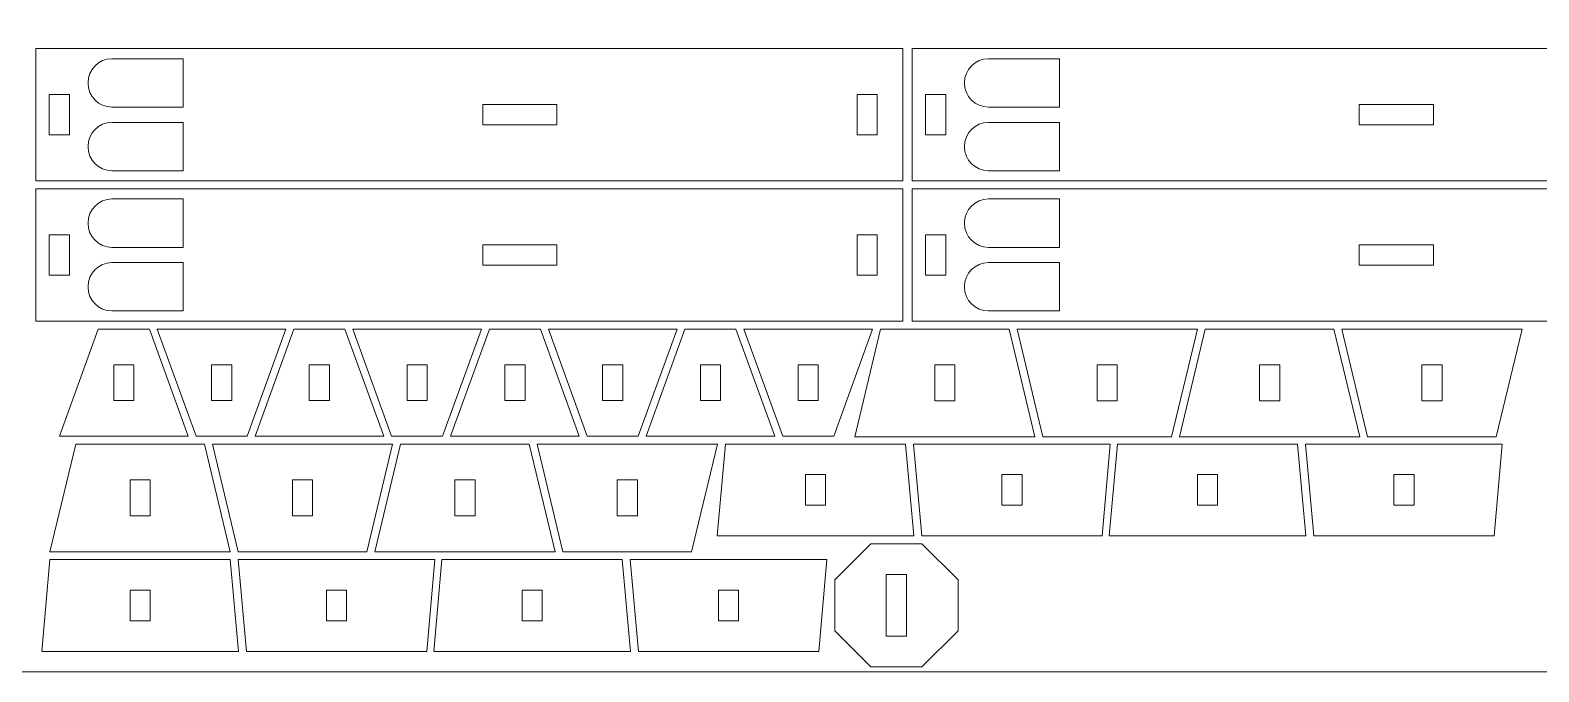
# Model space of a CAD drawing. Header units: millimetres. Extents: x -824 to 903, y -527 to 785.
# Drawn here: x -165 to 59.1, y 536.1 to 631.3 of the extents above; entities that cross this region are included whole.
import ezdxf

# ---------------------------------------------------------------- set-up
doc = ezdxf.new("R2010")
doc.units = ezdxf.units.MM
doc.header["$MEASUREMENT"] = 0
doc.layers.add('Camada 1', color=7, linetype='Continuous')

msp = doc.modelspace()

# ---------------------------------------------------------------- linework, layer by layer
at = {"layer": 'Camada 1', "color": 250, "lineweight": 9}
for points, knots in [([(-259.0912, 536.0534), (-259.0912, 536.0534), (193.4684, 536.0534), (193.4684, 536.0534), (193.4684, 536.0534), (193.4684, 536.0534), (193.4684, 771.1476), (193.4684, 771.1476), (193.4684, 771.1476), (193.4684, 771.1476), (-259.0912, 771.1476), (-259.0912, 771.1476), (-259.0912, 771.1476), (-259.0912, 771.1476), (-259.0912, 536.0534), (-259.0912, 536.0534)], [0, 0, 0, 0, 0.2, 0.2, 0.2, 0.2, 0.4, 0.4, 0.4, 0.4, 0.6, 0.6, 0.6, 0.6, 1, 1, 1, 1]), ([(-35.3593, 608.9614), (-35.3593, 608.9614), (-35.3593, 628.6101), (-35.3593, 628.6101), (-35.3593, 628.6101), (-35.3593, 628.6101), (-164.1375, 628.6099), (-164.1375, 628.6099), (-164.1375, 628.6099), (-164.1375, 628.6099), (-164.1375, 608.9614), (-164.1375, 608.9614), (-164.1375, 608.9614), (-164.1375, 608.9614), (-35.3593, 608.9614), (-35.3593, 608.9614)], [0, 0, 0, 0, 0.2, 0.2, 0.2, 0.2, 0.4, 0.4, 0.4, 0.4, 0.6, 0.6, 0.6, 0.6, 1, 1, 1, 1]), ([(94.8168, 608.9614), (94.8168, 608.9614), (94.8168, 628.6101), (94.8168, 628.6101), (94.8168, 628.6101), (94.8168, 628.6101), (-33.9613, 628.6099), (-33.9613, 628.6099), (-33.9613, 628.6099), (-33.9613, 628.6099), (-33.9613, 608.9614), (-33.9613, 608.9614), (-33.9613, 608.9614), (-33.9613, 608.9614), (94.8168, 608.9614), (94.8168, 608.9614)], [0, 0, 0, 0, 0.2, 0.2, 0.2, 0.2, 0.4, 0.4, 0.4, 0.4, 0.6, 0.6, 0.6, 0.6, 1, 1, 1, 1]), ([(-162.1388, 615.7835), (-162.1388, 615.7835), (-159.1388, 615.7835), (-159.1388, 615.7835), (-159.1388, 615.7835), (-159.1388, 615.7835), (-159.1388, 621.7832), (-159.1388, 621.7832), (-159.1388, 621.7832), (-159.1388, 621.7832), (-162.1388, 621.7832), (-162.1388, 621.7832), (-162.1388, 621.7832), (-162.1388, 621.7832), (-162.1388, 615.7835), (-162.1388, 615.7835)], [0, 0, 0, 0, 0.2, 0.2, 0.2, 0.2, 0.4, 0.4, 0.4, 0.4, 0.6, 0.6, 0.6, 0.6, 1, 1, 1, 1]), ([(-42.1444, 615.7835), (-42.1444, 615.7835), (-39.1445, 615.7836), (-39.1445, 615.7836), (-39.1445, 615.7836), (-39.1445, 615.7836), (-39.1445, 621.7831), (-39.1445, 621.7831), (-39.1445, 621.7831), (-39.1445, 621.7831), (-42.1444, 621.7832), (-42.1444, 621.7832), (-42.1444, 621.7832), (-42.1444, 621.7832), (-42.1444, 615.7835), (-42.1444, 615.7835)], [0, 0, 0, 0, 0.2, 0.2, 0.2, 0.2, 0.4, 0.4, 0.4, 0.4, 0.6, 0.6, 0.6, 0.6, 1, 1, 1, 1]), ([(-31.9626, 615.7835), (-31.9626, 615.7835), (-28.9626, 615.7835), (-28.9626, 615.7835), (-28.9626, 615.7835), (-28.9626, 615.7835), (-28.9626, 621.7832), (-28.9626, 621.7832), (-28.9626, 621.7832), (-28.9626, 621.7832), (-31.9626, 621.7832), (-31.9626, 621.7832), (-31.9626, 621.7832), (-31.9626, 621.7832), (-31.9626, 615.7835), (-31.9626, 615.7835)], [0, 0, 0, 0, 0.2, 0.2, 0.2, 0.2, 0.4, 0.4, 0.4, 0.4, 0.6, 0.6, 0.6, 0.6, 1, 1, 1, 1]), ([(-86.7168, 617.2858), (-86.7168, 617.2858), (-97.7349, 617.2858), (-97.7349, 617.2858), (-97.7349, 617.2858), (-97.7349, 617.2858), (-97.7349, 620.2856), (-97.7349, 620.2856), (-97.7349, 620.2856), (-97.7349, 620.2856), (-86.7168, 620.2856), (-86.7168, 620.2856), (-86.7168, 620.2856), (-86.7168, 620.2856), (-86.7168, 617.2858), (-86.7168, 617.2858)], [0, 0, 0, 0, 0.2, 0.2, 0.2, 0.2, 0.4, 0.4, 0.4, 0.4, 0.6, 0.6, 0.6, 0.6, 1, 1, 1, 1]), ([(43.4594, 617.2858), (43.4594, 617.2858), (32.4413, 617.2858), (32.4413, 617.2858), (32.4413, 617.2858), (32.4413, 617.2858), (32.4413, 620.2856), (32.4413, 620.2856), (32.4413, 620.2856), (32.4413, 620.2856), (43.4594, 620.2856), (43.4594, 620.2856), (43.4594, 620.2856), (43.4594, 620.2856), (43.4594, 617.2858), (43.4594, 617.2858)], [0, 0, 0, 0, 0.2, 0.2, 0.2, 0.2, 0.4, 0.4, 0.4, 0.4, 0.6, 0.6, 0.6, 0.6, 1, 1, 1, 1]), ([(-35.3593, 588.1361), (-35.3593, 588.1361), (-35.3593, 607.7848), (-35.3593, 607.7848), (-35.3593, 607.7848), (-35.3593, 607.7848), (-164.1375, 607.7846), (-164.1375, 607.7846), (-164.1375, 607.7846), (-164.1375, 607.7846), (-164.1375, 588.1361), (-164.1375, 588.1361), (-164.1375, 588.1361), (-164.1375, 588.1361), (-35.3593, 588.1361), (-35.3593, 588.1361)], [0, 0, 0, 0, 0.2, 0.2, 0.2, 0.2, 0.4, 0.4, 0.4, 0.4, 0.6, 0.6, 0.6, 0.6, 1, 1, 1, 1]), ([(94.8168, 588.1361), (94.8168, 588.1361), (94.8168, 607.7848), (94.8168, 607.7848), (94.8168, 607.7848), (94.8168, 607.7848), (-33.9613, 607.7846), (-33.9613, 607.7846), (-33.9613, 607.7846), (-33.9613, 607.7846), (-33.9613, 588.1361), (-33.9613, 588.1361), (-33.9613, 588.1361), (-33.9613, 588.1361), (94.8168, 588.1361), (94.8168, 588.1361)], [0, 0, 0, 0, 0.2, 0.2, 0.2, 0.2, 0.4, 0.4, 0.4, 0.4, 0.6, 0.6, 0.6, 0.6, 1, 1, 1, 1]), ([(-162.1388, 594.9582), (-162.1388, 594.9582), (-159.1388, 594.9582), (-159.1388, 594.9582), (-159.1388, 594.9582), (-159.1388, 594.9582), (-159.1388, 600.9579), (-159.1388, 600.9579), (-159.1388, 600.9579), (-159.1388, 600.9579), (-162.1388, 600.9579), (-162.1388, 600.9579), (-162.1388, 600.9579), (-162.1388, 600.9579), (-162.1388, 594.9582), (-162.1388, 594.9582)], [0, 0, 0, 0, 0.2, 0.2, 0.2, 0.2, 0.4, 0.4, 0.4, 0.4, 0.6, 0.6, 0.6, 0.6, 1, 1, 1, 1]), ([(-42.1444, 594.9582), (-42.1444, 594.9582), (-39.1445, 594.9583), (-39.1445, 594.9583), (-39.1445, 594.9583), (-39.1445, 594.9583), (-39.1445, 600.9578), (-39.1445, 600.9578), (-39.1445, 600.9578), (-39.1445, 600.9578), (-42.1444, 600.9579), (-42.1444, 600.9579), (-42.1444, 600.9579), (-42.1444, 600.9579), (-42.1444, 594.9582), (-42.1444, 594.9582)], [0, 0, 0, 0, 0.2, 0.2, 0.2, 0.2, 0.4, 0.4, 0.4, 0.4, 0.6, 0.6, 0.6, 0.6, 1, 1, 1, 1]), ([(-31.9626, 594.9582), (-31.9626, 594.9582), (-28.9626, 594.9582), (-28.9626, 594.9582), (-28.9626, 594.9582), (-28.9626, 594.9582), (-28.9626, 600.9579), (-28.9626, 600.9579), (-28.9626, 600.9579), (-28.9626, 600.9579), (-31.9626, 600.9579), (-31.9626, 600.9579), (-31.9626, 600.9579), (-31.9626, 600.9579), (-31.9626, 594.9582), (-31.9626, 594.9582)], [0, 0, 0, 0, 0.2, 0.2, 0.2, 0.2, 0.4, 0.4, 0.4, 0.4, 0.6, 0.6, 0.6, 0.6, 1, 1, 1, 1]), ([(-86.7168, 596.4605), (-86.7168, 596.4605), (-97.7349, 596.4605), (-97.7349, 596.4605), (-97.7349, 596.4605), (-97.7349, 596.4605), (-97.7349, 599.4603), (-97.7349, 599.4603), (-97.7349, 599.4603), (-97.7349, 599.4603), (-86.7168, 599.4603), (-86.7168, 599.4603), (-86.7168, 599.4603), (-86.7168, 599.4603), (-86.7168, 596.4605), (-86.7168, 596.4605)], [0, 0, 0, 0, 0.2, 0.2, 0.2, 0.2, 0.4, 0.4, 0.4, 0.4, 0.6, 0.6, 0.6, 0.6, 1, 1, 1, 1]), ([(43.4594, 596.4605), (43.4594, 596.4605), (32.4413, 596.4605), (32.4413, 596.4605), (32.4413, 596.4605), (32.4413, 596.4605), (32.4413, 599.4603), (32.4413, 599.4603), (32.4413, 599.4603), (32.4413, 599.4603), (43.4594, 599.4603), (43.4594, 599.4603), (43.4594, 599.4603), (43.4594, 599.4603), (43.4594, 596.4605), (43.4594, 596.4605)], [0, 0, 0, 0, 0.2, 0.2, 0.2, 0.2, 0.4, 0.4, 0.4, 0.4, 0.6, 0.6, 0.6, 0.6, 1, 1, 1, 1]), ([(-154.8432, 586.9595), (-154.8432, 586.9595), (-160.6082, 571.059), (-160.6082, 571.059), (-160.6082, 571.059), (-160.6082, 571.059), (-141.498, 571.059), (-141.498, 571.059), (-141.498, 571.059), (-141.498, 571.059), (-147.2631, 586.9595), (-147.2631, 586.9595), (-147.2631, 586.9595), (-147.2631, 586.9595), (-154.8432, 586.9595), (-154.8432, 586.9595)], [0, 0, 0, 0, 0.2, 0.2, 0.2, 0.2, 0.4, 0.4, 0.4, 0.4, 0.6, 0.6, 0.6, 0.6, 1, 1, 1, 1]), ([(-132.7415, 571.059), (-132.7415, 571.059), (-126.9765, 586.9595), (-126.9765, 586.9595), (-126.9765, 586.9595), (-126.9765, 586.9595), (-146.0866, 586.9595), (-146.0866, 586.9595), (-146.0866, 586.9595), (-146.0866, 586.9595), (-140.3216, 571.059), (-140.3216, 571.059), (-140.3216, 571.059), (-140.3216, 571.059), (-132.7415, 571.059), (-132.7415, 571.059)], [0, 0, 0, 0, 0.2, 0.2, 0.2, 0.2, 0.4, 0.4, 0.4, 0.4, 0.6, 0.6, 0.6, 0.6, 1, 1, 1, 1]), ([(-125.8, 586.9595), (-125.8, 586.9595), (-131.565, 571.059), (-131.565, 571.059), (-131.565, 571.059), (-131.565, 571.059), (-112.4549, 571.059), (-112.4549, 571.059), (-112.4549, 571.059), (-112.4549, 571.059), (-118.2199, 586.9595), (-118.2199, 586.9595), (-118.2199, 586.9595), (-118.2199, 586.9595), (-125.8, 586.9595), (-125.8, 586.9595)], [0, 0, 0, 0, 0.2, 0.2, 0.2, 0.2, 0.4, 0.4, 0.4, 0.4, 0.6, 0.6, 0.6, 0.6, 1, 1, 1, 1]), ([(-103.6983, 571.059), (-103.6983, 571.059), (-97.9333, 586.9595), (-97.9333, 586.9595), (-97.9333, 586.9595), (-97.9333, 586.9595), (-117.0435, 586.9595), (-117.0435, 586.9595), (-117.0435, 586.9595), (-117.0435, 586.9595), (-111.2784, 571.059), (-111.2784, 571.059), (-111.2784, 571.059), (-111.2784, 571.059), (-103.6983, 571.059), (-103.6983, 571.059)], [0, 0, 0, 0, 0.2, 0.2, 0.2, 0.2, 0.4, 0.4, 0.4, 0.4, 0.6, 0.6, 0.6, 0.6, 1, 1, 1, 1]), ([(-96.7569, 586.9595), (-96.7569, 586.9595), (-102.5218, 571.059), (-102.5218, 571.059), (-102.5218, 571.059), (-102.5218, 571.059), (-83.4117, 571.059), (-83.4117, 571.059), (-83.4117, 571.059), (-83.4117, 571.059), (-89.1768, 586.9595), (-89.1768, 586.9595), (-89.1768, 586.9595), (-89.1768, 586.9595), (-96.7569, 586.9595), (-96.7569, 586.9595)], [0, 0, 0, 0, 0.2, 0.2, 0.2, 0.2, 0.4, 0.4, 0.4, 0.4, 0.6, 0.6, 0.6, 0.6, 1, 1, 1, 1]), ([(-74.6551, 571.059), (-74.6551, 571.059), (-68.8902, 586.9595), (-68.8902, 586.9595), (-68.8902, 586.9595), (-68.8902, 586.9595), (-88.0003, 586.9595), (-88.0003, 586.9595), (-88.0003, 586.9595), (-88.0003, 586.9595), (-82.2352, 571.059), (-82.2352, 571.059), (-82.2352, 571.059), (-82.2352, 571.059), (-74.6551, 571.059), (-74.6551, 571.059)], [0, 0, 0, 0, 0.2, 0.2, 0.2, 0.2, 0.4, 0.4, 0.4, 0.4, 0.6, 0.6, 0.6, 0.6, 1, 1, 1, 1]), ([(-67.7137, 586.9595), (-67.7137, 586.9595), (-73.4786, 571.059), (-73.4786, 571.059), (-73.4786, 571.059), (-73.4786, 571.059), (-54.3685, 571.059), (-54.3685, 571.059), (-54.3685, 571.059), (-54.3685, 571.059), (-60.1336, 586.9595), (-60.1336, 586.9595), (-60.1336, 586.9595), (-60.1336, 586.9595), (-67.7137, 586.9595), (-67.7137, 586.9595)], [0, 0, 0, 0, 0.2, 0.2, 0.2, 0.2, 0.4, 0.4, 0.4, 0.4, 0.6, 0.6, 0.6, 0.6, 1, 1, 1, 1]), ([(-45.6119, 571.059), (-45.6119, 571.059), (-39.847, 586.9595), (-39.847, 586.9595), (-39.847, 586.9595), (-39.847, 586.9595), (-58.9571, 586.9595), (-58.9571, 586.9595), (-58.9571, 586.9595), (-58.9571, 586.9595), (-53.192, 571.059), (-53.192, 571.059), (-53.192, 571.059), (-53.192, 571.059), (-45.6119, 571.059), (-45.6119, 571.059)], [0, 0, 0, 0, 0.2, 0.2, 0.2, 0.2, 0.4, 0.4, 0.4, 0.4, 0.6, 0.6, 0.6, 0.6, 1, 1, 1, 1]), ([(-19.5604, 586.9595), (-19.5604, 586.9595), (-38.6705, 586.9595), (-38.6705, 586.9595), (-38.6705, 586.9595), (-38.6705, 586.9595), (-42.5039, 570.9685), (-42.5039, 570.9685), (-42.5039, 570.9685), (-42.5039, 570.9685), (-15.7271, 570.9685), (-15.7271, 570.9685), (-15.7271, 570.9685), (-15.7271, 570.9685), (-19.5604, 586.9595), (-19.5604, 586.9595)], [0, 0, 0, 0, 0.2, 0.2, 0.2, 0.2, 0.4, 0.4, 0.4, 0.4, 0.6, 0.6, 0.6, 0.6, 1, 1, 1, 1]), ([(4.5596, 570.9685), (4.5596, 570.9685), (-14.5505, 570.9685), (-14.5505, 570.9685), (-14.5505, 570.9685), (-14.5505, 570.9685), (-18.3839, 586.9595), (-18.3839, 586.9595), (-18.3839, 586.9595), (-18.3839, 586.9595), (8.3929, 586.9595), (8.3929, 586.9595), (8.3929, 586.9595), (8.3929, 586.9595), (4.5596, 570.9685), (4.5596, 570.9685)], [0, 0, 0, 0, 0.2, 0.2, 0.2, 0.2, 0.4, 0.4, 0.4, 0.4, 0.6, 0.6, 0.6, 0.6, 1, 1, 1, 1]), ([(28.6795, 586.9595), (28.6795, 586.9595), (9.5694, 586.9595), (9.5694, 586.9595), (9.5694, 586.9595), (9.5694, 586.9595), (5.736, 570.9685), (5.736, 570.9685), (5.736, 570.9685), (5.736, 570.9685), (32.5128, 570.9685), (32.5128, 570.9685), (32.5128, 570.9685), (32.5128, 570.9685), (28.6795, 586.9595), (28.6795, 586.9595)], [0, 0, 0, 0, 0.2, 0.2, 0.2, 0.2, 0.4, 0.4, 0.4, 0.4, 0.6, 0.6, 0.6, 0.6, 1, 1, 1, 1]), ([(52.7995, 570.9685), (52.7995, 570.9685), (33.6894, 570.9685), (33.6894, 570.9685), (33.6894, 570.9685), (33.6894, 570.9685), (29.856, 586.9595), (29.856, 586.9595), (29.856, 586.9595), (29.856, 586.9595), (56.6328, 586.9595), (56.6328, 586.9595), (56.6328, 586.9595), (56.6328, 586.9595), (52.7995, 570.9685), (52.7995, 570.9685)], [0, 0, 0, 0, 0.2, 0.2, 0.2, 0.2, 0.4, 0.4, 0.4, 0.4, 0.6, 0.6, 0.6, 0.6, 1, 1, 1, 1]), ([(-152.553, 581.6594), (-152.553, 581.6594), (-149.5532, 581.6594), (-149.5532, 581.6594), (-149.5532, 581.6594), (-149.5532, 581.6594), (-149.5532, 576.3592), (-149.5532, 576.3592), (-149.5532, 576.3592), (-149.5532, 576.3592), (-152.553, 576.3592), (-152.553, 576.3592), (-152.553, 576.3592), (-152.553, 576.3592), (-152.553, 581.6594), (-152.553, 581.6594)], [0, 0, 0, 0, 0.2, 0.2, 0.2, 0.2, 0.4, 0.4, 0.4, 0.4, 0.6, 0.6, 0.6, 0.6, 1, 1, 1, 1]), ([(-135.0317, 576.3591), (-135.0317, 576.3591), (-138.0315, 576.3591), (-138.0315, 576.3591), (-138.0315, 576.3591), (-138.0315, 576.3591), (-138.0315, 581.6592), (-138.0315, 581.6592), (-138.0315, 581.6592), (-138.0315, 581.6592), (-135.0317, 581.6592), (-135.0317, 581.6592), (-135.0317, 581.6592), (-135.0317, 581.6592), (-135.0317, 576.3591), (-135.0317, 576.3591)], [0, 0, 0, 0, 0.2, 0.2, 0.2, 0.2, 0.4, 0.4, 0.4, 0.4, 0.6, 0.6, 0.6, 0.6, 1, 1, 1, 1]), ([(-123.5098, 581.6594), (-123.5098, 581.6594), (-120.51, 581.6594), (-120.51, 581.6594), (-120.51, 581.6594), (-120.51, 581.6594), (-120.51, 576.3592), (-120.51, 576.3592), (-120.51, 576.3592), (-120.51, 576.3592), (-123.5098, 576.3592), (-123.5098, 576.3592), (-123.5098, 576.3592), (-123.5098, 576.3592), (-123.5098, 581.6594), (-123.5098, 581.6594)], [0, 0, 0, 0, 0.2, 0.2, 0.2, 0.2, 0.4, 0.4, 0.4, 0.4, 0.6, 0.6, 0.6, 0.6, 1, 1, 1, 1]), ([(-105.9885, 576.3591), (-105.9885, 576.3591), (-108.9883, 576.3591), (-108.9883, 576.3591), (-108.9883, 576.3591), (-108.9883, 576.3591), (-108.9883, 581.6592), (-108.9883, 581.6592), (-108.9883, 581.6592), (-108.9883, 581.6592), (-105.9885, 581.6592), (-105.9885, 581.6592), (-105.9885, 581.6592), (-105.9885, 581.6592), (-105.9885, 576.3591), (-105.9885, 576.3591)], [0, 0, 0, 0, 0.2, 0.2, 0.2, 0.2, 0.4, 0.4, 0.4, 0.4, 0.6, 0.6, 0.6, 0.6, 1, 1, 1, 1]), ([(-94.4666, 581.6594), (-94.4666, 581.6594), (-91.4669, 581.6594), (-91.4669, 581.6594), (-91.4669, 581.6594), (-91.4669, 581.6594), (-91.4669, 576.3592), (-91.4669, 576.3592), (-91.4669, 576.3592), (-91.4669, 576.3592), (-94.4666, 576.3592), (-94.4666, 576.3592), (-94.4666, 576.3592), (-94.4666, 576.3592), (-94.4666, 581.6594), (-94.4666, 581.6594)], [0, 0, 0, 0, 0.2, 0.2, 0.2, 0.2, 0.4, 0.4, 0.4, 0.4, 0.6, 0.6, 0.6, 0.6, 1, 1, 1, 1]), ([(-76.9453, 576.3591), (-76.9453, 576.3591), (-79.9451, 576.3591), (-79.9451, 576.3591), (-79.9451, 576.3591), (-79.9451, 576.3591), (-79.9451, 581.6592), (-79.9451, 581.6592), (-79.9451, 581.6592), (-79.9451, 581.6592), (-76.9453, 581.6592), (-76.9453, 581.6592), (-76.9453, 581.6592), (-76.9453, 581.6592), (-76.9453, 576.3591), (-76.9453, 576.3591)], [0, 0, 0, 0, 0.2, 0.2, 0.2, 0.2, 0.4, 0.4, 0.4, 0.4, 0.6, 0.6, 0.6, 0.6, 1, 1, 1, 1]), ([(-65.4235, 581.6594), (-65.4235, 581.6594), (-62.4237, 581.6594), (-62.4237, 581.6594), (-62.4237, 581.6594), (-62.4237, 581.6594), (-62.4237, 576.3592), (-62.4237, 576.3592), (-62.4237, 576.3592), (-62.4237, 576.3592), (-65.4235, 576.3592), (-65.4235, 576.3592), (-65.4235, 576.3592), (-65.4235, 576.3592), (-65.4235, 581.6594), (-65.4235, 581.6594)], [0, 0, 0, 0, 0.2, 0.2, 0.2, 0.2, 0.4, 0.4, 0.4, 0.4, 0.6, 0.6, 0.6, 0.6, 1, 1, 1, 1]), ([(-47.9022, 576.3591), (-47.9022, 576.3591), (-50.9019, 576.3591), (-50.9019, 576.3591), (-50.9019, 576.3591), (-50.9019, 576.3591), (-50.9019, 581.6592), (-50.9019, 581.6592), (-50.9019, 581.6592), (-50.9019, 581.6592), (-47.9022, 581.6592), (-47.9022, 581.6592), (-47.9022, 581.6592), (-47.9022, 581.6592), (-47.9022, 576.3591), (-47.9022, 576.3591)], [0, 0, 0, 0, 0.2, 0.2, 0.2, 0.2, 0.4, 0.4, 0.4, 0.4, 0.6, 0.6, 0.6, 0.6, 1, 1, 1, 1]), ([(-27.6156, 581.6291), (-27.6156, 581.6291), (-30.6155, 581.6291), (-30.6155, 581.6291), (-30.6155, 581.6291), (-30.6155, 581.6291), (-30.6155, 576.2988), (-30.6155, 576.2988), (-30.6155, 576.2988), (-30.6155, 576.2988), (-27.6156, 576.2988), (-27.6156, 576.2988), (-27.6156, 576.2988), (-27.6156, 576.2988), (-27.6156, 581.6291), (-27.6156, 581.6291)], [0, 0, 0, 0, 0.2, 0.2, 0.2, 0.2, 0.4, 0.4, 0.4, 0.4, 0.6, 0.6, 0.6, 0.6, 1, 1, 1, 1]), ([(-3.4956, 576.2989), (-3.4956, 576.2989), (-6.4955, 576.2989), (-6.4955, 576.2989), (-6.4955, 576.2989), (-6.4955, 576.2989), (-6.4955, 581.6292), (-6.4955, 581.6292), (-6.4955, 581.6292), (-6.4955, 581.6292), (-3.4956, 581.6292), (-3.4956, 581.6292), (-3.4956, 581.6292), (-3.4956, 581.6292), (-3.4956, 576.2989), (-3.4956, 576.2989)], [0, 0, 0, 0, 0.2, 0.2, 0.2, 0.2, 0.4, 0.4, 0.4, 0.4, 0.6, 0.6, 0.6, 0.6, 1, 1, 1, 1]), ([(20.6243, 581.6291), (20.6243, 581.6291), (17.6244, 581.6291), (17.6244, 581.6291), (17.6244, 581.6291), (17.6244, 581.6291), (17.6244, 576.2988), (17.6244, 576.2988), (17.6244, 576.2988), (17.6244, 576.2988), (20.6243, 576.2988), (20.6243, 576.2988), (20.6243, 576.2988), (20.6243, 576.2988), (20.6243, 581.6291), (20.6243, 581.6291)], [0, 0, 0, 0, 0.2, 0.2, 0.2, 0.2, 0.4, 0.4, 0.4, 0.4, 0.6, 0.6, 0.6, 0.6, 1, 1, 1, 1]), ([(44.7443, 576.2989), (44.7443, 576.2989), (41.7444, 576.2989), (41.7444, 576.2989), (41.7444, 576.2989), (41.7444, 576.2989), (41.7444, 581.6292), (41.7444, 581.6292), (41.7444, 581.6292), (41.7444, 581.6292), (44.7443, 581.6292), (44.7443, 581.6292), (44.7443, 581.6292), (44.7443, 581.6292), (44.7443, 576.2989), (44.7443, 576.2989)], [0, 0, 0, 0, 0.2, 0.2, 0.2, 0.2, 0.4, 0.4, 0.4, 0.4, 0.6, 0.6, 0.6, 0.6, 1, 1, 1, 1]), ([(-139.0797, 569.8825), (-139.0797, 569.8825), (-158.1898, 569.8825), (-158.1898, 569.8825), (-158.1898, 569.8825), (-158.1898, 569.8825), (-162.0232, 553.8916), (-162.0232, 553.8916), (-162.0232, 553.8916), (-162.0232, 553.8916), (-135.2464, 553.8916), (-135.2464, 553.8916), (-135.2464, 553.8916), (-135.2464, 553.8916), (-139.0797, 569.8825), (-139.0797, 569.8825)], [0, 0, 0, 0, 0.2, 0.2, 0.2, 0.2, 0.4, 0.4, 0.4, 0.4, 0.6, 0.6, 0.6, 0.6, 1, 1, 1, 1]), ([(-114.9597, 553.8916), (-114.9597, 553.8916), (-134.0698, 553.8916), (-134.0698, 553.8916), (-134.0698, 553.8916), (-134.0698, 553.8916), (-137.9032, 569.8825), (-137.9032, 569.8825), (-137.9032, 569.8825), (-137.9032, 569.8825), (-111.1264, 569.8825), (-111.1264, 569.8825), (-111.1264, 569.8825), (-111.1264, 569.8825), (-114.9597, 553.8916), (-114.9597, 553.8916)], [0, 0, 0, 0, 0.2, 0.2, 0.2, 0.2, 0.4, 0.4, 0.4, 0.4, 0.6, 0.6, 0.6, 0.6, 1, 1, 1, 1]), ([(-90.8398, 569.8825), (-90.8398, 569.8825), (-109.9499, 569.8825), (-109.9499, 569.8825), (-109.9499, 569.8825), (-109.9499, 569.8825), (-113.7833, 553.8916), (-113.7833, 553.8916), (-113.7833, 553.8916), (-113.7833, 553.8916), (-87.0065, 553.8916), (-87.0065, 553.8916), (-87.0065, 553.8916), (-87.0065, 553.8916), (-90.8398, 569.8825), (-90.8398, 569.8825)], [0, 0, 0, 0, 0.2, 0.2, 0.2, 0.2, 0.4, 0.4, 0.4, 0.4, 0.6, 0.6, 0.6, 0.6, 1, 1, 1, 1]), ([(-66.7198, 553.8916), (-66.7198, 553.8916), (-85.8299, 553.8916), (-85.8299, 553.8916), (-85.8299, 553.8916), (-85.8299, 553.8916), (-89.6633, 569.8825), (-89.6633, 569.8825), (-89.6633, 569.8825), (-89.6633, 569.8825), (-62.8865, 569.8825), (-62.8865, 569.8825), (-62.8865, 569.8825), (-62.8865, 569.8825), (-66.7198, 553.8916), (-66.7198, 553.8916)], [0, 0, 0, 0, 0.2, 0.2, 0.2, 0.2, 0.4, 0.4, 0.4, 0.4, 0.6, 0.6, 0.6, 0.6, 1, 1, 1, 1]), ([(-34.9331, 569.8825), (-34.9331, 569.8825), (-61.71, 569.8825), (-61.71, 569.8825), (-61.71, 569.8825), (-61.71, 569.8825), (-62.9306, 556.2541), (-62.9306, 556.2541), (-62.9306, 556.2541), (-62.9306, 556.2541), (-33.7125, 556.2541), (-33.7125, 556.2541), (-33.7125, 556.2541), (-33.7125, 556.2541), (-34.9331, 569.8825), (-34.9331, 569.8825)], [0, 0, 0, 0, 0.2, 0.2, 0.2, 0.2, 0.4, 0.4, 0.4, 0.4, 0.6, 0.6, 0.6, 0.6, 1, 1, 1, 1]), ([(-5.7591, 556.2541), (-5.7591, 556.2541), (-32.536, 556.2541), (-32.536, 556.2541), (-32.536, 556.2541), (-32.536, 556.2541), (-33.7566, 569.8825), (-33.7566, 569.8825), (-33.7566, 569.8825), (-33.7566, 569.8825), (-4.5385, 569.8825), (-4.5385, 569.8825), (-4.5385, 569.8825), (-4.5385, 569.8825), (-5.7591, 556.2541), (-5.7591, 556.2541)], [0, 0, 0, 0, 0.2, 0.2, 0.2, 0.2, 0.4, 0.4, 0.4, 0.4, 0.6, 0.6, 0.6, 0.6, 1, 1, 1, 1]), ([(23.2881, 569.8825), (23.2881, 569.8825), (-3.4889, 569.8825), (-3.4889, 569.8825), (-3.4889, 569.8825), (-3.4889, 569.8825), (-4.7095, 556.2541), (-4.7095, 556.2541), (-4.7095, 556.2541), (-4.7095, 556.2541), (24.5087, 556.2541), (24.5087, 556.2541), (24.5087, 556.2541), (24.5087, 556.2541), (23.2881, 569.8825), (23.2881, 569.8825)], [0, 0, 0, 0, 0.2, 0.2, 0.2, 0.2, 0.4, 0.4, 0.4, 0.4, 0.6, 0.6, 0.6, 0.6, 1, 1, 1, 1]), ([(52.4621, 556.2541), (52.4621, 556.2541), (25.6851, 556.2541), (25.6851, 556.2541), (25.6851, 556.2541), (25.6851, 556.2541), (24.4645, 569.8825), (24.4645, 569.8825), (24.4645, 569.8825), (24.4645, 569.8825), (53.6827, 569.8825), (53.6827, 569.8825), (53.6827, 569.8825), (53.6827, 569.8825), (52.4621, 556.2541), (52.4621, 556.2541)], [0, 0, 0, 0, 0.2, 0.2, 0.2, 0.2, 0.4, 0.4, 0.4, 0.4, 0.6, 0.6, 0.6, 0.6, 1, 1, 1, 1]), ([(-46.8216, 560.7969), (-46.8216, 560.7969), (-46.8216, 565.3397), (-46.8216, 565.3397), (-46.8216, 565.3397), (-46.8216, 565.3397), (-49.8215, 565.3397), (-49.8215, 565.3397), (-49.8215, 565.3397), (-49.8215, 565.3397), (-49.8215, 560.7969), (-49.8215, 560.7969), (-49.8215, 560.7969), (-49.8215, 560.7969), (-46.8216, 560.7969), (-46.8216, 560.7969)], [0, 0, 0, 0, 0.2, 0.2, 0.2, 0.2, 0.4, 0.4, 0.4, 0.4, 0.6, 0.6, 0.6, 0.6, 1, 1, 1, 1]), ([(-17.6476, 565.3397), (-17.6476, 565.3397), (-17.6476, 560.7969), (-17.6476, 560.7969), (-17.6476, 560.7969), (-17.6476, 560.7969), (-20.6475, 560.7969), (-20.6475, 560.7969), (-20.6475, 560.7969), (-20.6475, 560.7969), (-20.6475, 565.3397), (-20.6475, 565.3397), (-20.6475, 565.3397), (-20.6475, 565.3397), (-17.6476, 565.3397), (-17.6476, 565.3397)], [0, 0, 0, 0, 0.2, 0.2, 0.2, 0.2, 0.4, 0.4, 0.4, 0.4, 0.6, 0.6, 0.6, 0.6, 1, 1, 1, 1]), ([(11.3996, 560.7969), (11.3996, 560.7969), (11.3996, 565.3397), (11.3996, 565.3397), (11.3996, 565.3397), (11.3996, 565.3397), (8.3997, 565.3397), (8.3997, 565.3397), (8.3997, 565.3397), (8.3997, 565.3397), (8.3997, 560.7969), (8.3997, 560.7969), (8.3997, 560.7969), (8.3997, 560.7969), (11.3996, 560.7969), (11.3996, 560.7969)], [0, 0, 0, 0, 0.2, 0.2, 0.2, 0.2, 0.4, 0.4, 0.4, 0.4, 0.6, 0.6, 0.6, 0.6, 1, 1, 1, 1]), ([(40.5736, 565.3397), (40.5736, 565.3397), (40.5736, 560.7969), (40.5736, 560.7969), (40.5736, 560.7969), (40.5736, 560.7969), (37.5737, 560.7969), (37.5737, 560.7969), (37.5737, 560.7969), (37.5737, 560.7969), (37.5737, 565.3397), (37.5737, 565.3397), (37.5737, 565.3397), (37.5737, 565.3397), (40.5736, 565.3397), (40.5736, 565.3397)], [0, 0, 0, 0, 0.2, 0.2, 0.2, 0.2, 0.4, 0.4, 0.4, 0.4, 0.6, 0.6, 0.6, 0.6, 1, 1, 1, 1]), ([(-147.1349, 564.5522), (-147.1349, 564.5522), (-150.1348, 564.5522), (-150.1348, 564.5522), (-150.1348, 564.5522), (-150.1348, 564.5522), (-150.1348, 559.2218), (-150.1348, 559.2218), (-150.1348, 559.2218), (-150.1348, 559.2218), (-147.1349, 559.2218), (-147.1349, 559.2218), (-147.1349, 559.2218), (-147.1349, 559.2218), (-147.1349, 564.5522), (-147.1349, 564.5522)], [0, 0, 0, 0, 0.2, 0.2, 0.2, 0.2, 0.4, 0.4, 0.4, 0.4, 0.6, 0.6, 0.6, 0.6, 1, 1, 1, 1]), ([(-123.0149, 559.2219), (-123.0149, 559.2219), (-126.0148, 559.2219), (-126.0148, 559.2219), (-126.0148, 559.2219), (-126.0148, 559.2219), (-126.0148, 564.5523), (-126.0148, 564.5523), (-126.0148, 564.5523), (-126.0148, 564.5523), (-123.0149, 564.5523), (-123.0149, 564.5523), (-123.0149, 564.5523), (-123.0149, 564.5523), (-123.0149, 559.2219), (-123.0149, 559.2219)], [0, 0, 0, 0, 0.2, 0.2, 0.2, 0.2, 0.4, 0.4, 0.4, 0.4, 0.6, 0.6, 0.6, 0.6, 1, 1, 1, 1]), ([(-98.895, 564.5522), (-98.895, 564.5522), (-101.8949, 564.5522), (-101.8949, 564.5522), (-101.8949, 564.5522), (-101.8949, 564.5522), (-101.8949, 559.2218), (-101.8949, 559.2218), (-101.8949, 559.2218), (-101.8949, 559.2218), (-98.895, 559.2218), (-98.895, 559.2218), (-98.895, 559.2218), (-98.895, 559.2218), (-98.895, 564.5522), (-98.895, 564.5522)], [0, 0, 0, 0, 0.2, 0.2, 0.2, 0.2, 0.4, 0.4, 0.4, 0.4, 0.6, 0.6, 0.6, 0.6, 1, 1, 1, 1]), ([(-74.775, 559.2219), (-74.775, 559.2219), (-77.7749, 559.2219), (-77.7749, 559.2219), (-77.7749, 559.2219), (-77.7749, 559.2219), (-77.7749, 564.5523), (-77.7749, 564.5523), (-77.7749, 564.5523), (-77.7749, 564.5523), (-74.775, 564.5523), (-74.775, 564.5523), (-74.775, 564.5523), (-74.775, 564.5523), (-74.775, 559.2219), (-74.775, 559.2219)], [0, 0, 0, 0, 0.2, 0.2, 0.2, 0.2, 0.4, 0.4, 0.4, 0.4, 0.6, 0.6, 0.6, 0.6, 1, 1, 1, 1]), ([(-45.454, 549.7176), (-45.454, 549.7176), (-45.454, 542.1375), (-45.454, 542.1375), (-45.454, 542.1375), (-45.454, 542.1375), (-40.0939, 536.7775), (-40.0939, 536.7775), (-40.0939, 536.7775), (-40.0939, 536.7775), (-32.5139, 536.7775), (-32.5139, 536.7775), (-32.5139, 536.7775), (-32.5139, 536.7775), (-27.1539, 542.1375), (-27.1539, 542.1375), (-27.1539, 542.1375), (-27.1539, 542.1375), (-27.1538, 549.7176), (-27.1538, 549.7176), (-27.1538, 549.7176), (-27.1538, 549.7176), (-32.5139, 555.0776), (-32.5139, 555.0776), (-32.5139, 555.0776), (-32.5139, 555.0776), (-40.094, 555.0776), (-40.094, 555.0776), (-40.094, 555.0776), (-40.094, 555.0776), (-45.454, 549.7176), (-45.454, 549.7176)], [0, 0, 0, 0, 0.11111111, 0.11111111, 0.11111111, 0.11111111, 0.22222222, 0.22222222, 0.22222222, 0.22222222, 0.33333333, 0.33333333, 0.33333333, 0.33333333, 0.44444444, 0.44444444, 0.44444444, 0.44444444, 0.55555556, 0.55555556, 0.55555556, 0.55555556, 0.66666667, 0.66666667, 0.66666667, 0.66666667, 0.77777778, 0.77777778, 0.77777778, 0.77777778, 1, 1, 1, 1]), ([(-135.2463, 552.7151), (-135.2463, 552.7151), (-162.0232, 552.7151), (-162.0232, 552.7151), (-162.0232, 552.7151), (-162.0232, 552.7151), (-163.2438, 539.0867), (-163.2438, 539.0867), (-163.2438, 539.0867), (-163.2438, 539.0867), (-134.0257, 539.0867), (-134.0257, 539.0867), (-134.0257, 539.0867), (-134.0257, 539.0867), (-135.2463, 552.7151), (-135.2463, 552.7151)], [0, 0, 0, 0, 0.2, 0.2, 0.2, 0.2, 0.4, 0.4, 0.4, 0.4, 0.6, 0.6, 0.6, 0.6, 1, 1, 1, 1]), ([(-106.0723, 539.0867), (-106.0723, 539.0867), (-132.8492, 539.0867), (-132.8492, 539.0867), (-132.8492, 539.0867), (-132.8492, 539.0867), (-134.0698, 552.7151), (-134.0698, 552.7151), (-134.0698, 552.7151), (-134.0698, 552.7151), (-104.8517, 552.7151), (-104.8517, 552.7151), (-104.8517, 552.7151), (-104.8517, 552.7151), (-106.0723, 539.0867), (-106.0723, 539.0867)], [0, 0, 0, 0, 0.2, 0.2, 0.2, 0.2, 0.4, 0.4, 0.4, 0.4, 0.6, 0.6, 0.6, 0.6, 1, 1, 1, 1]), ([(-77.0251, 552.7151), (-77.0251, 552.7151), (-103.802, 552.7151), (-103.802, 552.7151), (-103.802, 552.7151), (-103.802, 552.7151), (-105.0226, 539.0867), (-105.0226, 539.0867), (-105.0226, 539.0867), (-105.0226, 539.0867), (-75.8045, 539.0867), (-75.8045, 539.0867), (-75.8045, 539.0867), (-75.8045, 539.0867), (-77.0251, 552.7151), (-77.0251, 552.7151)], [0, 0, 0, 0, 0.2, 0.2, 0.2, 0.2, 0.4, 0.4, 0.4, 0.4, 0.6, 0.6, 0.6, 0.6, 1, 1, 1, 1]), ([(-47.8511, 539.0867), (-47.8511, 539.0867), (-74.628, 539.0867), (-74.628, 539.0867), (-74.628, 539.0867), (-74.628, 539.0867), (-75.8486, 552.7151), (-75.8486, 552.7151), (-75.8486, 552.7151), (-75.8486, 552.7151), (-46.6305, 552.7151), (-46.6305, 552.7151), (-46.6305, 552.7151), (-46.6305, 552.7151), (-47.8511, 539.0867), (-47.8511, 539.0867)], [0, 0, 0, 0, 0.2, 0.2, 0.2, 0.2, 0.4, 0.4, 0.4, 0.4, 0.6, 0.6, 0.6, 0.6, 1, 1, 1, 1]), ([(-34.8039, 550.5027), (-34.8039, 550.5027), (-34.804, 541.3524), (-34.804, 541.3524), (-34.804, 541.3524), (-34.804, 541.3524), (-37.8038, 541.3524), (-37.8038, 541.3524), (-37.8038, 541.3524), (-37.8038, 541.3524), (-37.8039, 550.5027), (-37.8039, 550.5027), (-37.8039, 550.5027), (-37.8039, 550.5027), (-34.8039, 550.5027), (-34.8039, 550.5027)], [0, 0, 0, 0, 0.2, 0.2, 0.2, 0.2, 0.4, 0.4, 0.4, 0.4, 0.6, 0.6, 0.6, 0.6, 1, 1, 1, 1]), ([(-147.1348, 543.6295), (-147.1348, 543.6295), (-147.1348, 548.1723), (-147.1348, 548.1723), (-147.1348, 548.1723), (-147.1348, 548.1723), (-150.1346, 548.1723), (-150.1346, 548.1723), (-150.1346, 548.1723), (-150.1346, 548.1723), (-150.1346, 543.6295), (-150.1346, 543.6295), (-150.1346, 543.6295), (-150.1346, 543.6295), (-147.1348, 543.6295), (-147.1348, 543.6295)], [0, 0, 0, 0, 0.2, 0.2, 0.2, 0.2, 0.4, 0.4, 0.4, 0.4, 0.6, 0.6, 0.6, 0.6, 1, 1, 1, 1]), ([(-117.9608, 548.1723), (-117.9608, 548.1723), (-117.9608, 543.6295), (-117.9608, 543.6295), (-117.9608, 543.6295), (-117.9608, 543.6295), (-120.9606, 543.6295), (-120.9606, 543.6295), (-120.9606, 543.6295), (-120.9606, 543.6295), (-120.9606, 548.1723), (-120.9606, 548.1723), (-120.9606, 548.1723), (-120.9606, 548.1723), (-117.9608, 548.1723), (-117.9608, 548.1723)], [0, 0, 0, 0, 0.2, 0.2, 0.2, 0.2, 0.4, 0.4, 0.4, 0.4, 0.6, 0.6, 0.6, 0.6, 1, 1, 1, 1]), ([(-88.9136, 543.6295), (-88.9136, 543.6295), (-88.9136, 548.1723), (-88.9136, 548.1723), (-88.9136, 548.1723), (-88.9136, 548.1723), (-91.9135, 548.1723), (-91.9135, 548.1723), (-91.9135, 548.1723), (-91.9135, 548.1723), (-91.9135, 543.6295), (-91.9135, 543.6295), (-91.9135, 543.6295), (-91.9135, 543.6295), (-88.9136, 543.6295), (-88.9136, 543.6295)], [0, 0, 0, 0, 0.2, 0.2, 0.2, 0.2, 0.4, 0.4, 0.4, 0.4, 0.6, 0.6, 0.6, 0.6, 1, 1, 1, 1]), ([(-59.7396, 548.1723), (-59.7396, 548.1723), (-59.7396, 543.6295), (-59.7396, 543.6295), (-59.7396, 543.6295), (-59.7396, 543.6295), (-62.7395, 543.6295), (-62.7395, 543.6295), (-62.7395, 543.6295), (-62.7395, 543.6295), (-62.7395, 548.1723), (-62.7395, 548.1723), (-62.7395, 548.1723), (-62.7395, 548.1723), (-59.7396, 548.1723), (-59.7396, 548.1723)], [0, 0, 0, 0, 0.2, 0.2, 0.2, 0.2, 0.4, 0.4, 0.4, 0.4, 0.6, 0.6, 0.6, 0.6, 1, 1, 1, 1])]:
    msp.add_open_spline(points, degree=3, knots=knots, dxfattribs=at)
at = {"layer": 'Camada 1', "color": 5, "lineweight": 9}
for points in [[(-156.3739, 623.4734), (-156.3739, 623.4734), (-156.3739, 623.5422), (-156.3739, 623.5422), (-156.3739, 623.5422), (-156.3739, 625.4986), (-154.7732, 627.0995), (-152.8168, 627.0995), (-152.8168, 627.0995), (-152.8168, 627.0995), (-142.2563, 627.0995), (-142.2563, 627.0995), (-142.2563, 627.0995), (-142.2563, 627.0995), (-142.2563, 619.9162), (-142.2563, 619.9162), (-142.2563, 619.9162), (-142.2563, 619.9162), (-152.8168, 619.9162), (-152.8168, 619.9162), (-152.8168, 619.9162), (-154.7732, 619.9162), (-156.3739, 621.517), (-156.3739, 623.4734)], [(-26.1978, 623.4734), (-26.1978, 623.4734), (-26.1978, 623.5422), (-26.1978, 623.5422), (-26.1978, 623.5422), (-26.1978, 625.4986), (-24.5971, 627.0995), (-22.6406, 627.0995), (-22.6406, 627.0995), (-22.6406, 627.0995), (-12.0802, 627.0995), (-12.0802, 627.0995), (-12.0802, 627.0995), (-12.0802, 627.0995), (-12.0802, 619.9162), (-12.0802, 619.9162), (-12.0802, 619.9162), (-12.0802, 619.9162), (-22.6406, 619.9162), (-22.6406, 619.9162), (-22.6406, 619.9162), (-24.5971, 619.9162), (-26.1978, 621.517), (-26.1978, 623.4734)], [(-156.3739, 614.0245), (-156.3739, 614.0245), (-156.3739, 614.0934), (-156.3739, 614.0934), (-156.3739, 614.0934), (-156.3739, 616.0497), (-154.7732, 617.6505), (-152.8168, 617.6505), (-152.8168, 617.6505), (-152.8168, 617.6505), (-142.2563, 617.6505), (-142.2563, 617.6505), (-142.2563, 617.6505), (-142.2563, 617.6505), (-142.2563, 610.4672), (-142.2563, 610.4672), (-142.2563, 610.4672), (-142.2563, 610.4672), (-152.8168, 610.4672), (-152.8168, 610.4672), (-152.8168, 610.4672), (-154.7732, 610.4672), (-156.3739, 612.0681), (-156.3739, 614.0245)], [(-26.1978, 614.0245), (-26.1978, 614.0245), (-26.1978, 614.0934), (-26.1978, 614.0934), (-26.1978, 614.0934), (-26.1978, 616.0497), (-24.5971, 617.6505), (-22.6406, 617.6505), (-22.6406, 617.6505), (-22.6406, 617.6505), (-12.0802, 617.6505), (-12.0802, 617.6505), (-12.0802, 617.6505), (-12.0802, 617.6505), (-12.0802, 610.4672), (-12.0802, 610.4672), (-12.0802, 610.4672), (-12.0802, 610.4672), (-22.6406, 610.4672), (-22.6406, 610.4672), (-22.6406, 610.4672), (-24.5971, 610.4672), (-26.1978, 612.0681), (-26.1978, 614.0245)], [(-156.3739, 602.6481), (-156.3739, 602.6481), (-156.3739, 602.7169), (-156.3739, 602.7169), (-156.3739, 602.7169), (-156.3739, 604.6734), (-154.7732, 606.2742), (-152.8168, 606.2742), (-152.8168, 606.2742), (-152.8168, 606.2742), (-142.2563, 606.2742), (-142.2563, 606.2742), (-142.2563, 606.2742), (-142.2563, 606.2742), (-142.2563, 599.0909), (-142.2563, 599.0909), (-142.2563, 599.0909), (-142.2563, 599.0909), (-152.8168, 599.0909), (-152.8168, 599.0909), (-152.8168, 599.0909), (-154.7732, 599.0909), (-156.3739, 600.6917), (-156.3739, 602.6481)], [(-26.1978, 602.6481), (-26.1978, 602.6481), (-26.1978, 602.7169), (-26.1978, 602.7169), (-26.1978, 602.7169), (-26.1978, 604.6734), (-24.5971, 606.2742), (-22.6406, 606.2742), (-22.6406, 606.2742), (-22.6406, 606.2742), (-12.0802, 606.2742), (-12.0802, 606.2742), (-12.0802, 606.2742), (-12.0802, 606.2742), (-12.0802, 599.0909), (-12.0802, 599.0909), (-12.0802, 599.0909), (-12.0802, 599.0909), (-22.6406, 599.0909), (-22.6406, 599.0909), (-22.6406, 599.0909), (-24.5971, 599.0909), (-26.1978, 600.6917), (-26.1978, 602.6481)], [(-156.3739, 593.1992), (-156.3739, 593.1992), (-156.3739, 593.2681), (-156.3739, 593.2681), (-156.3739, 593.2681), (-156.3739, 595.2244), (-154.7732, 596.8252), (-152.8168, 596.8252), (-152.8168, 596.8252), (-152.8168, 596.8252), (-142.2563, 596.8252), (-142.2563, 596.8252), (-142.2563, 596.8252), (-142.2563, 596.8252), (-142.2563, 589.6419), (-142.2563, 589.6419), (-142.2563, 589.6419), (-142.2563, 589.6419), (-152.8168, 589.6419), (-152.8168, 589.6419), (-152.8168, 589.6419), (-154.7732, 589.6419), (-156.3739, 591.2428), (-156.3739, 593.1992)], [(-26.1978, 593.1992), (-26.1978, 593.1992), (-26.1978, 593.2681), (-26.1978, 593.2681), (-26.1978, 593.2681), (-26.1978, 595.2244), (-24.5971, 596.8252), (-22.6406, 596.8252), (-22.6406, 596.8252), (-22.6406, 596.8252), (-12.0802, 596.8252), (-12.0802, 596.8252), (-12.0802, 596.8252), (-12.0802, 596.8252), (-12.0802, 589.6419), (-12.0802, 589.6419), (-12.0802, 589.6419), (-12.0802, 589.6419), (-22.6406, 589.6419), (-22.6406, 589.6419), (-22.6406, 589.6419), (-24.5971, 589.6419), (-26.1978, 591.2428), (-26.1978, 593.1992)]]:
    msp.add_open_spline(points, degree=3, knots=[0, 0, 0, 0, 0.14285714, 0.14285714, 0.14285714, 0.14285714, 0.28571429, 0.28571429, 0.28571429, 0.28571429, 0.42857143, 0.42857143, 0.42857143, 0.42857143, 0.57142857, 0.57142857, 0.57142857, 0.57142857, 0.71428571, 0.71428571, 0.71428571, 0.71428571, 1, 1, 1, 1], dxfattribs=at)

doc.saveas('drawing.dxf')
